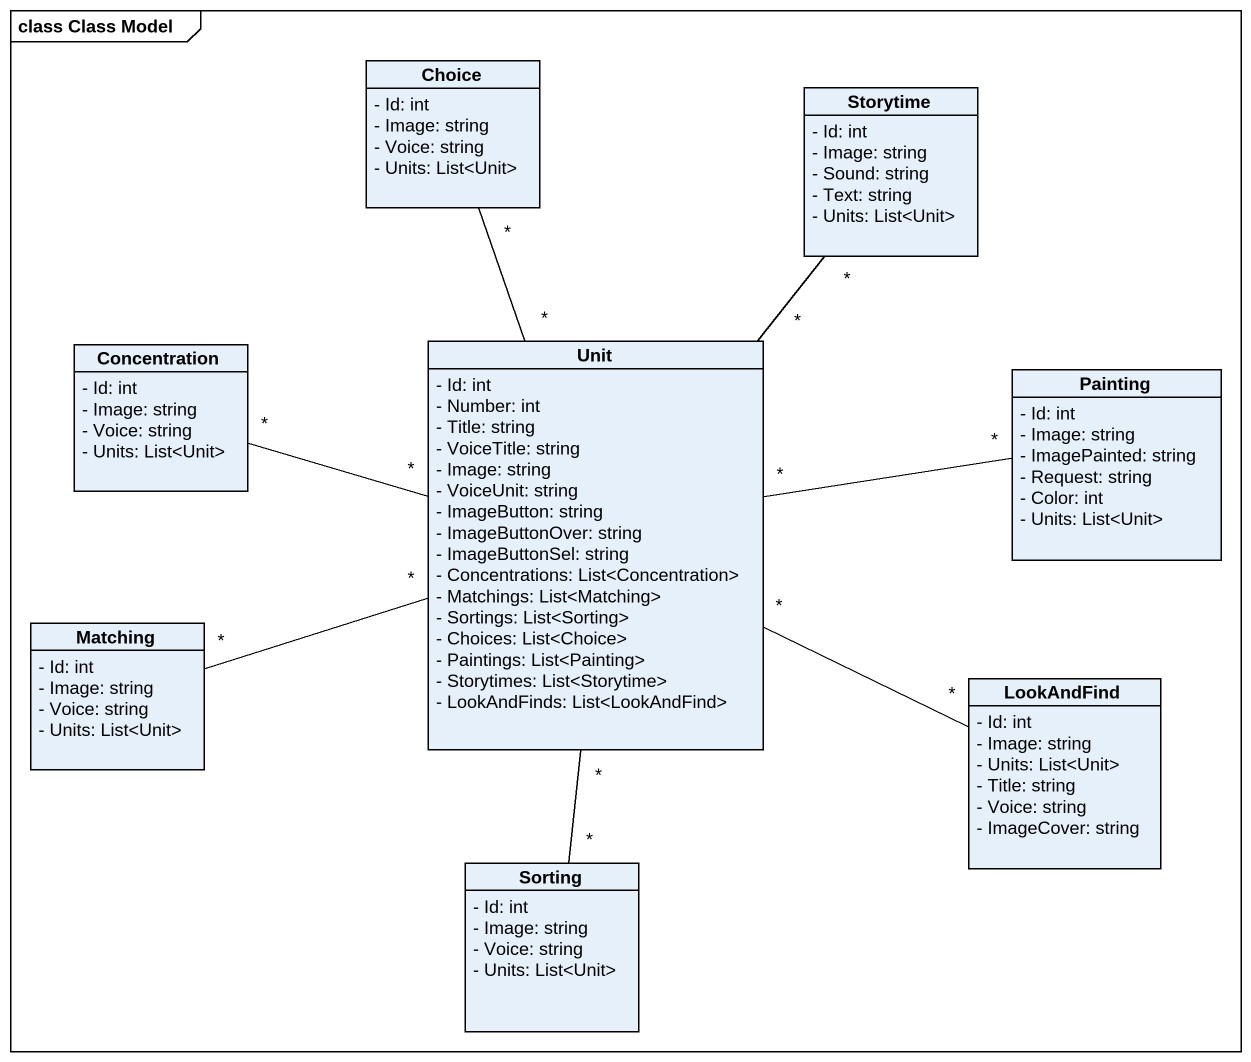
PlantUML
@startuml
mainframe class Class Model
hide circle
hide empty members
skinparam classAttributeIconSize 0
class Choice {
  - Id: int
  - Image: string
  - Voice: string
  - Units: List<Unit>
}
class Storytime {
  - Id: int
  - Image: string
  - Sound: string
  - Text: string
  - Units: List<Unit>
}
class Concentration {
  - Id: int
  - Image: string
  - Voice: string
  - Units: List<Unit>
}
class Unit {
  - Id: int
  - Number: int
  - Title: string
  - VoiceTitle: string
  - Image: string
  - VoiceUnit: string
  - ImageButton: string
  - ImageButtonOver: string
  - ImageButtonSel: string
  - Concentrations: List<Concentration>
  - Matchings: List<Matching>
  - Sortings: List<Sorting>
  - Choices: List<Choice>
  - Paintings: List<Painting>
  - Storytimes: List<Storytime>
  - LookAndFinds: List<LookAndFind>
}
class Painting {
  - Id: int
  - Image: string
  - ImagePainted: string
  - Request: string
  - Color: int
  - Units: List<Unit>
}
class Matching {
  - Id: int
  - Image: string
  - Voice: string
  - Units: List<Unit>
}
class LookAndFind {
  - Id: int
  - Image: string
  - Units: List<Unit>
  - Title: string
  - Voice: string
  - ImageCover: string
}
class Sorting {
  - Id: int
  - Image: string
  - Voice: string
  - Units: List<Unit>
}
Choice "*" -- "*" Unit
Storytime "*" -- "*" Unit
Concentration "*" -right- "*" Unit
Painting "*" -left- "*" Unit
Matching "*" -right- "*" Unit
LookAndFind "*" -left- "*" Unit
Sorting "*" -up- "*" Unit
@enduml
